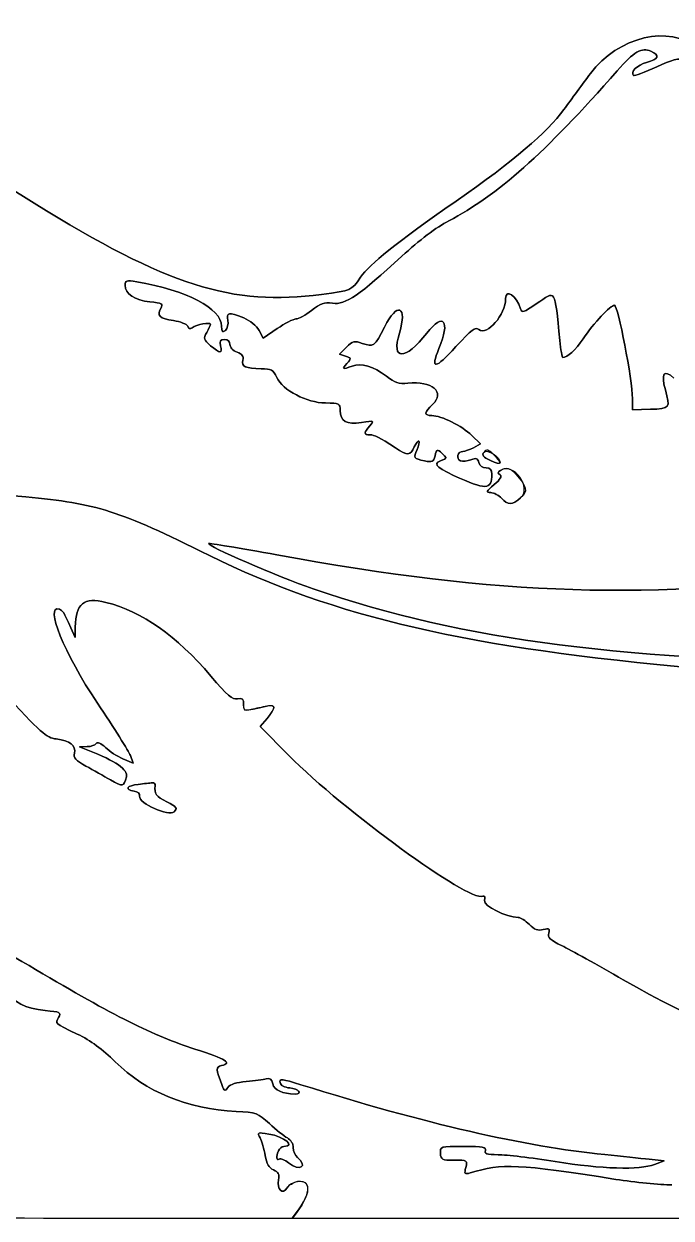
# Model space of a CAD drawing. Extents: x 0 to 106, y 0 to 59.
# Drawn here: x 57.43 to 67.78, y 0.03 to 19.12 of the extents above; entities that cross this region are included whole.
import ezdxf

# ---------------------------------------------------------------- set-up
doc = ezdxf.new("R2010")
doc.units = 0
doc.layers.get('0').update_dxf_attribs({"linetype": 'CONTINUOUS'})

msp = doc.modelspace()

# ---------------------------------------------------------------- linework, layer by layer
at = {"color": 7}
for p, q in [((61.187737, 14.219419), (61.253089, 14.092684)), ((61.253089, 14.092684), (61.187737, 14.219419)), ((61.253089, 14.092684), (61.477456, 14.246936)), ((61.477456, 14.246936), (61.253089, 14.092684)), ((62.586323, 13.948751), (62.474934, 13.837361)), ((62.474934, 13.837361), (62.586323, 13.948751)), ((62.474934, 13.837361), (62.571771, 13.80667)), ((62.571771, 13.80667), (62.474934, 13.837361)), ((67.159906, 12.946246), (67.159906, 13.131454)), ((67.159906, 13.131454), (67.159906, 12.946246)), ((67.446449, 12.957094), (67.159906, 12.946246)), ((67.159906, 12.946246), (67.446449, 12.957094)), ((64.589746, 12.539582), (64.731562, 12.402528)), ((64.731562, 12.402528), (64.589746, 12.539582)), ((64.731562, 12.402528), (64.617792, 12.343526)), ((64.617792, 12.343526), (64.731562, 12.402528)), ((58.246632, 9.307964), (58.178105, 9.462216)), ((58.178105, 9.462216), (58.246632, 9.307964)), ((58.249543, 9.475445), (58.246632, 9.307964)), ((58.246632, 9.307964), (58.249543, 9.475445)), ((61.205993, 7.883185), (61.316589, 8.014682)), ((61.316589, 8.014682), (61.205993, 7.883185)), ((61.663458, 7.423339), (61.205993, 7.883185)), ((61.205993, 7.883185), (61.663458, 7.423339)), ((58.437132, 7.563568), (58.318599, 7.561187)), ((58.318599, 7.561187), (58.437132, 7.563568)), ((58.318599, 7.561187), (58.45089, 7.508535)), ((58.45089, 7.508535), (58.318599, 7.561187)), ((59.176377, 7.301102), (59.012071, 7.369894)), ((59.012071, 7.369894), (59.176377, 7.301102)), ((59.13034, 7.422546), (59.176377, 7.301102)), ((59.176377, 7.301102), (59.13034, 7.422546)), ((67.424489, 0.96672), (67.667111, 0.939997)), ((67.667111, 0.939997), (67.424489, 0.96672)), ((67.667111, 0.939997), (67.512859, 0.883111)), ((67.512859, 0.883111), (67.667111, 0.939997)), ((58.911, 0.025598), (61.719549, 0.025598)), ((61.719549, 0.025598), (61.816916, 0.157096)), ((61.797866, 0.124816), (61.72537, 0.025598)), ((61.72537, 0.025598), (66.005265, 0.025598)), ((66.005265, 0.025598), (70.28516, 0.025598))]:
    msp.add_line(p, q, dxfattribs=at)
for points in [[(68.17564, 18.7213), (67.777442, 19.119497), (66.926279, 18.919472), (66.486542, 18.32416)], [(66.486542, 18.32416), (66.926279, 18.919472), (67.777442, 19.119497), (68.17564, 18.7213)], [(66.916225, 18.369933), (67.183983, 18.674733), (67.310453, 18.748552), (67.452534, 18.683993)], [(67.452534, 18.683993), (67.310453, 18.748552), (67.183983, 18.674733), (66.916225, 18.369933)], [(67.452534, 18.683993), (67.603347, 18.615202), (67.581122, 18.5562), (67.385066, 18.503548)], [(67.385066, 18.503548), (67.581122, 18.5562), (67.603347, 18.615202), (67.452534, 18.683993)], [(67.548049, 18.43211), (68.016096, 18.643512), (68.021652, 18.640602), (68.524889, 17.939986)], [(68.524889, 17.939986), (68.021652, 18.640602), (68.016096, 18.643512), (67.548049, 18.43211)], [(64.223298, 15.971488), (65.004348, 16.378152), (65.746238, 17.038816), (66.916225, 18.369933)], [(66.916225, 18.369933), (65.746238, 17.038816), (65.004348, 16.378152), (64.223298, 15.971488)], [(67.385066, 18.503548), (67.23346, 18.462537), (67.121806, 18.34956), (67.177633, 18.293469)], [(67.177633, 18.293469), (67.121806, 18.34956), (67.23346, 18.462537), (67.385066, 18.503548)], [(67.177633, 18.293469), (67.18848, 18.282621), (67.355168, 18.345063), (67.548049, 18.43211)], [(67.548049, 18.43211), (67.355168, 18.345063), (67.18848, 18.282621), (67.177633, 18.293469)], [(66.486542, 18.32416), (66.370654, 18.167527), (66.180948, 17.910353), (66.064796, 17.752661)], [(66.064796, 17.752661), (66.180948, 17.910353), (66.370654, 18.167527), (66.486542, 18.32416)], [(66.064796, 17.752661), (65.784074, 17.371132), (65.272106, 16.935893), (64.338127, 16.284225)], [(64.338127, 16.284225), (65.272106, 16.935893), (65.784074, 17.371132), (66.064796, 17.752661)], [(57.590995, 16.253269), (56.400372, 16.991985), (56.091603, 17.150735), (56.091603, 17.023999)], [(56.091603, 17.023999), (56.091603, 17.150735), (56.400372, 16.991985), (57.590995, 16.253269)], [(62.189184, 14.793829), (60.760171, 14.6028), (59.718243, 14.933529), (57.590995, 16.253269)], [(57.590995, 16.253269), (59.718243, 14.933529), (60.760171, 14.6028), (62.189184, 14.793829)], [(64.338127, 16.284225), (63.354408, 15.598161), (62.970233, 15.292039), (62.811219, 15.068202)], [(62.811219, 15.068202), (62.970233, 15.292039), (63.354408, 15.598161), (64.338127, 16.284225)], [(63.47347, 15.406074), (63.747578, 15.658486), (64.026713, 15.869094), (64.223298, 15.971488)], [(64.223298, 15.971488), (64.026713, 15.869094), (63.747578, 15.658486), (63.47347, 15.406074)], [(62.365132, 14.652013), (62.566215, 14.62529), (62.794815, 14.7806), (63.47347, 15.406074)], [(63.47347, 15.406074), (62.794815, 14.7806), (62.566215, 14.62529), (62.365132, 14.652013)], [(59.046202, 14.940937), (59.046202, 15.016873), (59.06684, 15.022693), (59.233527, 14.994912)], [(59.233527, 14.994912), (59.06684, 15.022693), (59.046202, 15.016873), (59.046202, 14.940937)], [(59.441225, 14.675825), (59.203365, 14.698844), (59.046202, 14.804148), (59.046202, 14.940937)], [(59.046202, 14.940937), (59.046202, 14.804148), (59.203365, 14.698844), (59.441225, 14.675825)], [(59.233527, 14.994912), (60.025159, 14.862091), (60.589515, 14.567611), (60.589515, 14.287682)], [(60.589515, 14.287682), (60.589515, 14.567611), (60.025159, 14.862091), (59.233527, 14.994912)], [(62.811219, 15.068202), (62.65829, 14.852566), (62.671784, 14.858652), (62.189184, 14.793829)], [(62.189184, 14.793829), (62.671784, 14.858652), (62.65829, 14.852566), (62.811219, 15.068202)], [(65.997857, 14.059347), (65.912397, 14.906541), (65.940707, 14.862621), (65.620561, 14.642488)], [(65.620561, 14.642488), (65.940707, 14.862621), (65.912397, 14.906541), (65.997857, 14.059347)], [(65.131612, 14.727154), (65.131612, 14.469186), (64.833427, 14.124434), (64.703781, 14.232119)], [(64.703781, 14.232119), (64.833427, 14.124434), (65.131612, 14.469186), (65.131612, 14.727154)], [(65.370001, 14.565229), (65.304914, 14.775044), (65.131612, 14.892783), (65.131612, 14.727154)], [(65.131612, 14.727154), (65.131612, 14.892783), (65.304914, 14.775044), (65.370001, 14.565229)], [(59.615849, 14.571315), (59.656595, 14.646985), (59.640456, 14.656775), (59.441225, 14.675825)], [(59.441225, 14.675825), (59.640456, 14.656775), (59.656595, 14.646985), (59.615849, 14.571315)], [(59.822224, 14.376052), (59.594947, 14.410184), (59.55182, 14.451194), (59.615849, 14.571315)], [(59.615849, 14.571315), (59.55182, 14.451194), (59.594947, 14.410184), (59.822224, 14.376052)], [(60.688469, 14.379492), (60.663598, 14.509138), (60.700904, 14.514694), (60.942998, 14.417857)], [(60.942998, 14.417857), (60.700904, 14.514694), (60.663598, 14.509138), (60.688469, 14.379492)], [(61.77908, 14.401188), (61.821414, 14.401188), (61.933332, 14.462571), (62.027524, 14.537713)], [(62.027524, 14.537713), (61.933332, 14.462571), (61.821414, 14.401188), (61.77908, 14.401188)], [(62.027524, 14.537713), (62.170134, 14.651219), (62.227019, 14.670269), (62.365132, 14.652013)], [(62.365132, 14.652013), (62.227019, 14.670269), (62.170134, 14.651219), (62.027524, 14.537713)], [(63.431931, 14.17444), (63.564751, 14.613383), (63.399122, 14.680852), (63.192748, 14.272071)], [(63.192748, 14.272071), (63.399122, 14.680852), (63.564751, 14.613383), (63.431931, 14.17444)], [(64.065342, 13.928642), (64.25055, 14.375523), (64.140219, 14.517075), (63.872461, 14.175498)], [(63.872461, 14.175498), (64.140219, 14.517075), (64.25055, 14.375523), (64.065342, 13.928642)], [(65.620561, 14.642488), (65.420007, 14.504375), (65.391697, 14.495644), (65.370001, 14.565229)], [(65.370001, 14.565229), (65.391697, 14.495644), (65.420007, 14.504375), (65.620561, 14.642488)], [(66.873362, 14.621585), (66.807481, 14.621585), (66.541575, 14.3361), (66.370919, 14.082101)], [(66.370919, 14.082101), (66.541575, 14.3361), (66.807481, 14.621585), (66.873362, 14.621585)], [(67.159906, 13.131454), (67.159906, 13.417203), (66.928395, 14.621585), (66.873362, 14.621585)], [(66.873362, 14.621585), (66.928395, 14.621585), (67.159906, 13.417203), (67.159906, 13.131454)], [(60.046855, 14.284242), (60.033891, 14.318373), (59.93282, 14.359648), (59.822224, 14.376052)], [(59.822224, 14.376052), (59.93282, 14.359648), (60.033891, 14.318373), (60.046855, 14.284242)], [(60.411451, 14.317844), (60.413832, 14.354886), (60.182322, 14.310436), (60.120674, 14.261753)], [(60.120674, 14.261753), (60.182322, 14.310436), (60.413832, 14.354886), (60.411451, 14.317844)], [(60.649575, 14.219684), (60.683707, 14.247994), (60.700375, 14.316786), (60.688469, 14.379492)], [(60.688469, 14.379492), (60.700375, 14.316786), (60.683707, 14.247994), (60.649575, 14.219684)], [(60.942998, 14.417857), (61.052271, 14.3742), (61.147785, 14.296677), (61.187737, 14.219419)], [(61.187737, 14.219419), (61.147785, 14.296677), (61.052271, 14.3742), (60.942998, 14.417857)], [(61.477456, 14.246936), (61.601016, 14.331867), (61.736482, 14.401188), (61.77908, 14.401188)], [(61.77908, 14.401188), (61.736482, 14.401188), (61.601016, 14.331867), (61.477456, 14.246936)], [(60.120674, 14.261753), (60.089189, 14.237146), (60.061936, 14.245348), (60.046855, 14.284242)], [(60.046855, 14.284242), (60.061936, 14.245348), (60.089189, 14.237146), (60.120674, 14.261753)], [(60.413832, 13.97468), (60.302178, 14.068872), (60.296886, 14.086863), (60.350861, 14.18423)], [(60.350861, 14.18423), (60.296886, 14.086863), (60.302178, 14.068872), (60.413832, 13.97468)], [(60.350861, 14.18423), (60.383405, 14.242967), (60.410657, 14.303027), (60.411451, 14.317844)], [(60.411451, 14.317844), (60.410657, 14.303027), (60.383405, 14.242967), (60.350861, 14.18423)], [(60.589515, 14.287682), (60.589515, 14.193226), (60.601421, 14.179732), (60.649575, 14.219684)], [(60.649575, 14.219684), (60.601421, 14.179732), (60.589515, 14.193226), (60.589515, 14.287682)], [(63.192748, 14.272071), (63.034527, 13.95854), (63.019975, 13.947692), (62.839265, 14.010663)], [(62.839265, 14.010663), (63.019975, 13.947692), (63.034527, 13.95854), (63.192748, 14.272071)], [(63.872461, 14.175498), (63.524535, 13.731528), (63.297522, 13.730999), (63.431931, 14.17444)], [(63.431931, 14.17444), (63.297522, 13.730999), (63.524535, 13.731528), (63.872461, 14.175498)], [(64.703781, 14.232119), (64.645573, 14.280273), (64.592127, 14.240586), (64.33654, 13.95907)], [(64.33654, 13.95907), (64.592127, 14.240586), (64.645573, 14.280273), (64.703781, 14.232119)], [(60.573905, 13.972828), (60.605919, 13.845034), (60.567555, 13.845563), (60.413832, 13.97468)], [(60.413832, 13.97468), (60.567555, 13.845563), (60.605919, 13.845034), (60.573905, 13.972828)], [(60.635023, 14.073634), (60.566761, 14.073634), (60.553796, 14.052203), (60.573905, 13.972828)], [(60.573905, 13.972828), (60.553796, 14.052203), (60.566761, 14.073634), (60.635023, 14.073634)], [(60.721807, 13.99373), (60.721807, 14.043736), (60.689263, 14.073634), (60.635023, 14.073634)], [(60.635023, 14.073634), (60.689263, 14.073634), (60.721807, 14.043736), (60.721807, 13.99373)], [(60.8369, 13.87017), (60.771284, 13.89504), (60.721807, 13.948222), (60.721807, 13.99373)], [(60.721807, 13.99373), (60.721807, 13.948222), (60.771284, 13.89504), (60.8369, 13.87017)], [(62.839265, 14.010663), (62.712265, 14.054849), (62.686336, 14.048499), (62.586323, 13.948751)], [(62.586323, 13.948751), (62.686336, 14.048499), (62.712265, 14.054849), (62.839265, 14.010663)], [(64.33654, 13.95907), (64.002636, 13.591564), (63.921938, 13.582568), (64.065342, 13.928642)], [(64.065342, 13.928642), (63.921938, 13.582568), (64.002636, 13.591564), (64.33654, 13.95907)], [(66.044423, 13.783916), (66.034105, 13.783916), (66.012938, 13.90774), (65.997857, 14.059347)], [(65.997857, 14.059347), (66.012938, 13.90774), (66.034105, 13.783916), (66.044423, 13.783916)], [(66.370919, 14.082101), (66.251857, 13.90483), (66.1193, 13.783916), (66.044423, 13.783916)], [(66.044423, 13.783916), (66.1193, 13.783916), (66.251857, 13.90483), (66.370919, 14.082101)], [(60.930033, 13.741847), (60.946173, 13.80323), (60.920508, 13.83842), (60.8369, 13.87017)], [(60.8369, 13.87017), (60.920508, 13.83842), (60.946173, 13.80323), (60.930033, 13.741847)], [(62.571771, 13.80667), (62.664111, 13.777301), (62.664904, 13.772009), (62.592409, 13.691576)], [(62.592409, 13.691576), (62.664904, 13.772009), (62.664111, 13.777301), (62.571771, 13.80667)], [(61.221604, 13.60638), (60.972631, 13.607703), (60.903311, 13.639982), (60.930033, 13.741847)], [(60.930033, 13.741847), (60.903311, 13.639982), (60.972631, 13.607703), (61.221604, 13.60638)], [(61.47137, 13.466416), (61.412897, 13.589447), (61.383793, 13.605587), (61.221604, 13.60638)], [(61.221604, 13.60638), (61.383793, 13.605587), (61.412897, 13.589447), (61.47137, 13.466416)], [(62.592409, 13.691576), (62.506419, 13.596591), (62.520707, 13.589447), (62.678398, 13.649243)], [(62.678398, 13.649243), (62.520707, 13.589447), (62.506419, 13.596591), (62.592409, 13.691576)], [(62.678398, 13.649243), (62.82339, 13.704541), (63.019181, 13.645803), (63.225556, 13.485201)], [(63.225556, 13.485201), (63.019181, 13.645803), (62.82339, 13.704541), (62.678398, 13.649243)], [(67.819246, 13.455303), (67.663407, 13.604528), (67.612343, 13.53362), (67.685632, 13.269566)], [(67.685632, 13.269566), (67.612343, 13.53362), (67.663407, 13.604528), (67.819246, 13.455303)], [(62.251361, 13.058429), (61.951059, 13.061075), (61.569266, 13.261099), (61.47137, 13.466416)], [(61.47137, 13.466416), (61.569266, 13.261099), (61.951059, 13.061075), (62.251361, 13.058429)], [(63.225556, 13.485201), (63.360229, 13.380426), (63.421876, 13.360847), (63.569249, 13.376193)], [(63.569249, 13.376193), (63.421876, 13.360847), (63.360229, 13.380426), (63.225556, 13.485201)], [(63.569249, 13.376193), (63.953953, 13.415881), (64.169853, 13.228556), (63.962949, 13.034087)], [(63.962949, 13.034087), (64.169853, 13.228556), (63.953953, 13.415881), (63.569249, 13.376193)], [(67.685632, 13.269566), (67.767653, 12.975085), (67.76289, 12.969264), (67.446449, 12.957094)], [(67.446449, 12.957094), (67.76289, 12.969264), (67.767653, 12.975085), (67.685632, 13.269566)], [(62.485782, 12.940425), (62.485517, 13.050756), (62.474405, 13.056312), (62.251361, 13.058429)], [(62.251361, 13.058429), (62.474405, 13.056312), (62.485517, 13.050756), (62.485782, 12.940425)], [(63.962949, 13.034087), (63.826424, 12.906029), (63.823513, 12.85814), (63.951836, 12.856817)], [(63.951836, 12.856817), (63.823513, 12.85814), (63.826424, 12.906029), (63.962949, 13.034087)], [(62.826829, 12.74675), (62.582354, 12.710238), (62.485782, 12.765006), (62.485782, 12.940425)], [(62.485782, 12.940425), (62.485782, 12.765006), (62.582354, 12.710238), (62.826829, 12.74675)], [(63.951836, 12.856817), (64.103707, 12.855229), (64.43179, 12.692246), (64.589746, 12.539582)], [(64.589746, 12.539582), (64.43179, 12.692246), (64.103707, 12.855229), (63.951836, 12.856817)], [(62.959385, 12.693304), (63.034527, 12.776383), (63.031616, 12.777442), (62.826829, 12.74675)], [(62.826829, 12.74675), (63.031616, 12.777442), (63.034527, 12.776383), (62.959385, 12.693304)], [(62.95965, 12.548577), (62.862283, 12.549371), (62.862283, 12.585884), (62.959385, 12.693304)], [(62.959385, 12.693304), (62.862283, 12.585884), (62.862283, 12.549371), (62.95965, 12.548577)], [(63.371076, 12.339821), (63.107816, 12.512859), (63.03876, 12.547784), (62.95965, 12.548577)], [(62.95965, 12.548577), (63.03876, 12.547784), (63.107816, 12.512859), (63.371076, 12.339821)], [(63.745726, 12.450152), (63.733555, 12.462323), (63.699953, 12.420255), (63.670849, 12.35649)], [(63.670849, 12.35649), (63.699953, 12.420255), (63.733555, 12.462323), (63.745726, 12.450152)], [(63.71477, 12.31204), (63.743874, 12.376069), (63.757897, 12.438246), (63.745726, 12.450152)], [(63.745726, 12.450152), (63.757897, 12.438246), (63.743874, 12.376069), (63.71477, 12.31204)], [(55.364, 12.260976), (56.274959, 11.693974), (56.386614, 11.656403), (57.456852, 11.556126)], [(57.456852, 11.556126), (56.386614, 11.656403), (56.274959, 11.693974), (55.364, 12.260976)], [(63.670849, 12.35649), (63.606555, 12.214938), (63.564751, 12.212822), (63.371076, 12.339821)], [(63.371076, 12.339821), (63.564751, 12.212822), (63.606555, 12.214938), (63.670849, 12.35649)], [(63.836213, 12.132917), (63.656032, 12.171547), (63.652857, 12.176044), (63.71477, 12.31204)], [(63.71477, 12.31204), (63.652857, 12.176044), (63.656032, 12.171547), (63.836213, 12.132917)], [(64.118788, 12.250921), (64.033857, 12.323682), (64.029094, 12.322359), (64.002372, 12.215203)], [(64.002372, 12.215203), (64.029094, 12.322359), (64.033857, 12.323682), (64.118788, 12.250921)], [(64.151332, 12.157788), (64.19049, 12.169694), (64.180701, 12.198005), (64.118788, 12.250921)], [(64.118788, 12.250921), (64.180701, 12.198005), (64.19049, 12.169694), (64.151332, 12.157788)], [(64.447665, 12.284524), (64.365115, 12.284524), (64.332307, 12.163609), (64.407184, 12.135034)], [(64.407184, 12.135034), (64.332307, 12.163609), (64.365115, 12.284524), (64.447665, 12.284524)], [(64.617792, 12.343526), (64.55535, 12.310982), (64.478621, 12.284524), (64.447665, 12.284524)], [(64.447665, 12.284524), (64.478621, 12.284524), (64.55535, 12.310982), (64.617792, 12.343526)], [(64.890048, 12.138474), (64.768604, 12.196417), (64.746908, 12.224199), (64.786331, 12.271559)], [(64.786331, 12.271559), (64.746908, 12.224199), (64.768604, 12.196417), (64.890048, 12.138474)], [(64.786331, 12.271559), (64.836073, 12.331619), (65.043241, 12.194301), (65.043241, 12.101167)], [(64.939789, 12.234253), (64.854064, 12.314686), (64.827341, 12.321036), (64.786331, 12.271559)], [(64.890048, 12.138474), (65.067318, 12.054072), (65.088485, 12.094553), (64.939789, 12.234253)], [(64.002372, 12.215203), (63.977501, 12.116513), (63.958186, 12.106988), (63.836213, 12.132917)], [(63.836213, 12.132917), (63.958186, 12.106988), (63.977501, 12.116513), (64.002372, 12.215203)], [(64.300292, 11.900878), (63.987555, 12.045605), (63.957128, 12.097992), (64.151332, 12.157788)], [(64.151332, 12.157788), (63.957128, 12.097992), (63.987555, 12.045605), (64.300292, 11.900878)], [(64.407184, 12.135034), (64.442109, 12.12154), (64.518309, 12.128684), (64.576252, 12.150645)], [(64.576252, 12.150645), (64.518309, 12.128684), (64.442109, 12.12154), (64.407184, 12.135034)], [(64.576252, 12.150645), (64.662771, 12.183453), (64.68579, 12.175251), (64.704046, 12.105401)], [(64.704046, 12.105401), (64.68579, 12.175251), (64.662771, 12.183453), (64.576252, 12.150645)], [(64.704046, 12.105401), (64.717275, 12.05513), (64.764371, 12.01994), (64.81861, 12.01994)], [(64.81861, 12.01994), (64.764371, 12.01994), (64.717275, 12.05513), (64.704046, 12.105401)], [(65.043241, 12.101167), (65.043241, 12.081588), (64.97445, 12.098257), (64.890048, 12.138474)], [(65.371853, 11.54131), (65.559443, 11.704293), (65.259406, 12.113603), (65.049591, 11.980782)], [(65.049591, 11.980782), (65.144047, 12.040313), (65.197758, 12.027349), (65.294595, 11.920722)], [(64.910421, 11.920722), (64.908568, 11.663547), (64.81861, 11.660637), (64.300292, 11.900878)], [(64.300292, 11.900878), (64.81861, 11.660637), (64.908568, 11.663547), (64.910421, 11.920722)], [(64.81861, 12.01994), (64.885285, 12.01994), (64.91095, 11.992159), (64.910421, 11.920722)], [(64.910421, 11.920722), (64.91095, 11.992159), (64.885285, 12.01994), (64.81861, 12.01994)], [(64.947727, 11.752447), (65.047475, 11.837643), (65.077637, 11.888443), (65.042183, 11.910403)], [(65.042183, 11.910403), (65.077637, 11.888443), (65.047475, 11.837643), (64.947727, 11.752447)], [(65.042183, 11.910403), (65.00276, 11.934745), (65.004612, 11.952207), (65.049591, 11.980782)], [(65.049591, 11.980782), (65.004612, 11.952207), (65.00276, 11.934745), (65.042183, 11.910403)], [(65.294595, 11.920722), (65.47557, 11.72202), (65.491445, 11.645026), (65.371853, 11.54131)], [(64.893223, 11.624918), (64.811731, 11.626506), (64.818081, 11.641322), (64.947727, 11.752447)], [(64.947727, 11.752447), (64.818081, 11.641322), (64.811731, 11.626506), (64.893223, 11.624918)], [(57.456852, 11.556126), (58.604613, 11.448441), (58.931373, 11.344195), (60.396105, 10.619767)], [(60.396105, 10.619767), (58.931373, 11.344195), (58.604613, 11.448441), (57.456852, 11.556126)], [(65.065466, 11.53496), (65.021545, 11.583378), (64.944023, 11.62386), (64.893223, 11.624918)], [(64.893223, 11.624918), (64.944023, 11.62386), (65.021545, 11.583378), (65.065466, 11.53496)], [(65.371853, 11.54131), (65.236651, 11.42357), (65.167331, 11.422247), (65.065466, 11.53496)], [(65.065466, 11.53496), (65.167331, 11.422247), (65.236651, 11.42357), (65.371853, 11.54131)], [(62.051072, 10.087426), (61.473487, 10.286392), (60.345834, 10.776665), (60.382347, 10.813177)], [(60.382347, 10.813177), (60.345834, 10.776665), (61.473487, 10.286392), (62.051072, 10.087426)], [(60.382347, 10.813177), (60.390019, 10.82085), (60.88135, 10.7383), (61.474281, 10.629557)], [(61.474281, 10.629557), (60.88135, 10.7383), (60.390019, 10.82085), (60.382347, 10.813177)], [(60.396105, 10.619767), (62.389738, 9.633931), (64.560642, 9.13334), (68.218238, 8.815575)], [(68.218238, 8.815575), (64.560642, 9.13334), (62.389738, 9.633931), (60.396105, 10.619767)], [(61.474281, 10.629557), (65.044564, 9.974449), (67.424489, 9.900895), (70.775962, 10.341955)], [(70.775962, 10.341955), (67.424489, 9.900895), (65.044564, 9.974449), (61.474281, 10.629557)], [(58.737434, 9.870468), (58.386861, 9.960691), (58.255893, 9.854593), (58.249543, 9.475445)], [(58.249543, 9.475445), (58.255893, 9.854593), (58.386861, 9.960691), (58.737434, 9.870468)], [(71.194797, 8.913736), (67.109106, 8.917969), (64.458777, 9.258223), (62.051072, 10.087426)], [(62.051072, 10.087426), (64.458777, 9.258223), (67.109106, 8.917969), (71.194797, 8.913736)], [(57.995543, 9.760931), (57.751862, 9.842422), (58.072007, 9.051848), (58.604613, 8.258363)], [(58.604613, 8.258363), (58.072007, 9.051848), (57.751862, 9.842422), (57.995543, 9.760931)], [(58.178105, 9.462216), (58.063541, 9.71992), (58.049518, 9.742939), (57.995543, 9.760931)], [(57.995543, 9.760931), (58.049518, 9.742939), (58.063541, 9.71992), (58.178105, 9.462216)], [(60.417271, 8.69175), (59.861647, 9.344212), (59.328777, 9.718333), (58.737434, 9.870468)], [(58.737434, 9.870468), (59.328777, 9.718333), (59.861647, 9.344212), (60.417271, 8.69175)], [(60.842456, 8.328478), (60.761759, 8.313132), (60.681061, 8.381924), (60.417271, 8.69175)], [(60.417271, 8.69175), (60.681061, 8.381924), (60.761759, 8.313132), (60.842456, 8.328478)], [(57.945537, 7.68607), (57.782024, 7.708031), (57.711116, 7.771002), (57.063152, 8.469765)], [(57.063152, 8.469765), (57.711116, 7.771002), (57.782024, 7.708031), (57.945537, 7.68607)], [(58.604613, 8.258363), (58.868402, 7.865193), (59.10494, 7.489221), (59.13034, 7.422546)], [(59.13034, 7.422546), (59.10494, 7.489221), (58.868402, 7.865193), (58.604613, 8.258363)], [(60.942204, 8.238255), (60.942204, 8.328213), (60.924477, 8.344353), (60.842456, 8.328478)], [(60.842456, 8.328478), (60.924477, 8.344353), (60.942204, 8.328213), (60.942204, 8.237991)], [(60.942204, 8.237991), (60.942204, 8.119987), (60.915481, 8.121574), (61.328231, 8.215236)], [(61.041423, 8.151737), (60.959138, 8.132951), (60.942204, 8.147768), (60.942204, 8.238255)], [(61.316589, 8.014682), (61.467931, 8.194334), (61.459199, 8.245663), (61.284045, 8.206505)], [(61.328231, 8.215236), (61.457612, 8.244605), (61.453908, 8.177666), (61.316589, 8.014682)], [(61.284045, 8.206505), (61.2052, 8.188778), (61.096192, 8.163907), (61.041423, 8.151737)], [(58.234991, 7.459058), (58.265153, 7.579443), (58.166993, 7.656437), (57.945537, 7.68607)], [(57.945537, 7.68607), (58.166993, 7.656437), (58.265153, 7.579443), (58.234991, 7.459058)], [(58.731348, 7.550075), (58.657265, 7.620983), (58.604084, 7.644266), (58.585299, 7.613839)], [(58.585299, 7.613839), (58.604084, 7.644266), (58.657265, 7.620983), (58.731348, 7.550075)], [(58.41967, 7.252948), (58.253247, 7.345023), (58.216734, 7.385769), (58.234991, 7.459058)], [(58.234991, 7.459058), (58.216734, 7.385769), (58.253247, 7.345023), (58.41967, 7.252948)], [(58.585299, 7.613839), (58.569159, 7.587645), (58.502484, 7.564891), (58.437132, 7.563568)], [(58.437132, 7.563568), (58.502484, 7.564891), (58.569159, 7.587645), (58.585299, 7.613839)], [(58.45089, 7.508535), (58.900417, 7.329677), (59.09515, 7.19474), (59.06684, 7.082027)], [(59.06684, 7.082027), (59.09515, 7.19474), (58.900417, 7.329677), (58.45089, 7.508535)], [(59.012071, 7.369894), (58.921584, 7.407729), (58.795377, 7.488691), (58.731348, 7.550075)], [(58.731348, 7.550075), (58.795377, 7.488691), (58.921584, 7.407729), (59.012071, 7.369894)], [(64.764371, 5.171209), (64.536829, 5.08813), (62.554309, 6.528255), (61.663458, 7.423339)], [(61.663458, 7.423339), (62.554309, 6.528255), (64.536829, 5.08813), (64.764371, 5.171209)], [(58.811517, 7.033079), (58.710182, 7.091023), (58.533705, 7.189977), (58.41967, 7.252948)], [(58.41967, 7.252948), (58.533705, 7.189977), (58.710182, 7.091023), (58.811517, 7.033079)], [(59.06684, 7.082027), (59.026094, 6.920102), (59.013923, 6.917721), (58.811517, 7.033079)], [(58.811517, 7.033079), (59.013923, 6.917721), (59.026094, 6.920102), (59.06684, 7.082027)], [(59.189342, 6.852634), (59.032708, 6.874859), (59.073719, 6.941798), (59.255487, 6.960848)], [(59.255487, 6.960848), (59.073719, 6.941798), (59.032708, 6.874859), (59.189342, 6.852634)], [(59.255487, 6.960848), (59.346504, 6.970373), (59.446516, 6.981486), (59.478002, 6.985454)], [(59.478002, 6.985454), (59.446516, 6.981486), (59.346504, 6.970373), (59.255487, 6.960848)], [(59.478002, 6.985454), (59.509487, 6.989423), (59.531712, 6.967992), (59.528008, 6.93783)], [(59.528008, 6.93783), (59.531712, 6.967992), (59.509487, 6.989423), (59.478002, 6.985454)], [(59.528008, 6.93783), (59.511339, 6.809771), (59.540443, 6.76929), (59.713216, 6.681184)], [(59.713216, 6.681184), (59.540443, 6.76929), (59.511339, 6.809771), (59.528008, 6.93783)], [(59.277712, 6.770348), (59.284327, 6.811888), (59.249667, 6.844167), (59.189342, 6.852634)], [(59.189342, 6.852634), (59.249667, 6.844167), (59.284327, 6.811888), (59.277712, 6.770348)], [(59.830162, 6.523228), (59.746289, 6.43962), (59.259721, 6.657372), (59.277712, 6.770348)], [(59.277712, 6.770348), (59.259721, 6.657372), (59.746289, 6.43962), (59.830162, 6.523228)], [(59.713216, 6.681184), (59.873818, 6.599428), (59.887576, 6.580642), (59.830162, 6.523228)], [(59.830162, 6.523228), (59.887576, 6.580642), (59.873818, 6.599428), (59.713216, 6.681184)], [(55.297854, 5.270427), (56.037628, 4.889692), (57.080615, 4.318193), (57.615602, 4.000429)], [(57.615602, 4.000429), (57.080615, 4.318193), (56.037628, 4.889692), (55.297854, 5.270427)], [(64.793475, 5.10374), (64.807498, 5.157979), (64.79665, 5.18285), (64.764371, 5.171209)], [(64.764371, 5.171209), (64.79665, 5.18285), (64.807498, 5.157979), (64.793475, 5.10374)], [(65.333489, 4.832013), (65.142989, 4.832013), (64.77125, 5.019073), (64.793475, 5.10374)], [(64.793475, 5.10374), (64.77125, 5.019073), (65.142989, 4.832013), (65.333489, 4.832013)], [(65.510759, 4.721682), (65.449905, 4.782272), (65.370266, 4.832013), (65.333489, 4.832013)], [(65.333489, 4.832013), (65.370266, 4.832013), (65.449905, 4.782272), (65.510759, 4.721682)], [(65.734068, 4.639397), (65.648607, 4.617965), (65.594368, 4.637809), (65.510759, 4.721682)], [(65.510759, 4.721682), (65.594368, 4.637809), (65.648607, 4.617965), (65.734068, 4.639397)], [(65.819792, 4.582776), (65.843076, 4.655801), (65.830905, 4.663738), (65.734068, 4.639397)], [(65.734068, 4.639397), (65.830905, 4.663738), (65.843076, 4.655801), (65.819792, 4.582776)], [(66.033046, 4.379841), (65.837255, 4.475884), (65.797832, 4.513455), (65.819792, 4.582776)], [(65.819792, 4.582776), (65.797832, 4.513455), (65.837255, 4.475884), (66.033046, 4.379841)], [(67.012533, 3.836652), (66.605869, 4.070543), (66.165073, 4.315283), (66.033046, 4.379841)], [(66.033046, 4.379841), (66.165073, 4.315283), (66.605869, 4.070543), (67.012533, 3.836652)], [(57.615602, 4.000429), (58.852527, 3.266211), (59.508958, 2.937863), (60.159038, 2.728049)], [(60.159038, 2.728049), (59.508958, 2.937863), (58.852527, 3.266211), (57.615602, 4.000429)], [(69.20037, 2.95903), (69.108824, 2.795253), (68.161881, 3.17493), (67.012533, 3.836652)], [(67.012533, 3.836652), (68.161881, 3.17493), (69.108824, 2.795253), (69.20037, 2.95903)], [(57.765885, 3.344792), (57.460556, 3.372309), (57.222167, 3.494017), (57.202058, 3.632658)], [(57.202058, 3.632658), (57.222167, 3.494017), (57.460556, 3.372309), (57.765885, 3.344792)], [(57.982578, 3.234725), (58.025176, 3.314629), (58.00983, 3.322567), (57.765885, 3.344792)], [(57.765885, 3.344792), (58.00983, 3.322567), (58.025176, 3.314629), (57.982578, 3.234725)], [(58.281293, 2.96829), (57.903468, 3.149265), (57.925958, 3.129157), (57.982578, 3.234725)], [(57.982578, 3.234725), (57.925958, 3.129157), (57.903468, 3.149265), (58.281293, 2.96829)], [(58.889834, 2.523791), (58.687428, 2.726197), (58.499044, 2.86378), (58.281293, 2.96829)], [(58.281293, 2.96829), (58.499044, 2.86378), (58.687428, 2.726197), (58.889834, 2.523791)], [(60.159038, 2.728049), (60.672594, 2.56242), (60.760436, 2.50818), (60.588192, 2.463201)], [(60.588192, 2.463201), (60.760436, 2.50818), (60.672594, 2.56242), (60.159038, 2.728049)], [(60.821025, 1.7311), (60.04077, 1.769994), (59.367406, 2.046218), (58.889834, 2.523791)], [(58.889834, 2.523791), (59.367406, 2.046218), (60.04077, 1.769994), (60.821025, 1.7311)], [(60.588192, 2.463201), (60.496382, 2.439389), (60.496911, 2.413195), (60.596923, 2.14676)], [(60.596923, 2.14676), (60.496911, 2.413195), (60.496382, 2.439389), (60.588192, 2.463201)], [(60.596923, 2.14676), (60.632907, 2.050452), (60.641373, 2.047541), (60.69085, 2.115275)], [(60.69085, 2.115275), (60.641373, 2.047541), (60.632907, 2.050452), (60.596923, 2.14676)], [(60.69085, 2.115275), (60.72604, 2.163693), (60.828963, 2.196766), (60.984537, 2.209731)], [(60.984537, 2.209731), (60.828963, 2.196766), (60.72604, 2.163693), (60.69085, 2.115275)], [(60.984537, 2.209731), (61.1163, 2.220843), (61.259175, 2.240952), (61.302302, 2.25471)], [(61.302302, 2.25471), (61.259175, 2.240952), (61.1163, 2.220843), (60.984537, 2.209731)], [(61.302302, 2.25471), (61.358922, 2.272701), (61.387762, 2.249683), (61.407341, 2.171631)], [(61.407341, 2.171631), (61.387762, 2.249683), (61.358922, 2.272701), (61.302302, 2.25471)], [(61.407341, 2.171631), (61.433006, 2.070031), (61.565297, 2.009971), (61.76347, 2.009971)], [(61.763735, 2.009971), (61.565297, 2.009971), (61.433006, 2.070031), (61.407341, 2.171631)], [(61.524551, 2.193327), (61.512381, 2.25762), (61.551804, 2.253651), (61.854751, 2.158931)], [(61.854751, 2.158931), (61.551804, 2.253651), (61.512381, 2.25762), (61.524551, 2.193327)], [(61.681185, 2.106279), (61.590433, 2.11501), (61.533283, 2.14676), (61.524551, 2.193327)], [(61.524551, 2.193327), (61.533283, 2.14676), (61.590433, 2.11501), (61.681185, 2.106279)], [(61.76347, 2.009971), (61.889147, 2.009971), (61.818239, 2.09305), (61.681185, 2.106279)], [(61.681185, 2.106279), (61.818239, 2.09305), (61.889147, 2.009971), (61.763735, 2.009971)], [(61.854751, 2.158931), (63.866111, 1.530546), (65.41551, 1.174417), (66.71911, 1.040803)], [(66.71911, 1.040803), (65.41551, 1.174417), (63.866111, 1.530546), (61.854751, 2.158931)], [(61.353895, 1.536367), (61.168687, 1.707023), (61.146991, 1.71496), (60.821025, 1.7311)], [(60.821025, 1.7311), (61.146991, 1.71496), (61.168687, 1.707023), (61.353895, 1.536367)], [(61.641497, 1.307767), (61.589374, 1.335548), (61.459993, 1.438471), (61.353895, 1.536367)], [(61.353895, 1.536367), (61.459993, 1.438471), (61.589374, 1.335548), (61.641497, 1.307767)], [(61.205464, 1.306709), (61.156252, 1.398784), (61.160485, 1.400636), (61.346223, 1.369944)], [(61.346223, 1.369944), (61.160485, 1.400636), (61.156252, 1.398784), (61.205464, 1.306709)], [(61.346223, 1.369944), (61.591226, 1.329463), (61.78252, 1.172036), (61.586464, 1.172036)], [(61.586464, 1.172036), (61.78252, 1.172036), (61.591226, 1.329463), (61.346223, 1.369944)], [(61.287485, 1.02678), (61.270287, 1.128644), (61.23351, 1.254586), (61.205464, 1.306709)], [(61.205464, 1.306709), (61.23351, 1.254586), (61.270287, 1.128644), (61.287485, 1.02678)], [(61.586464, 1.172036), (61.552597, 1.172036), (61.51291, 1.140551), (61.498093, 1.102186)], [(61.498093, 1.102186), (61.51291, 1.140551), (61.552597, 1.172036), (61.586464, 1.172036)], [(61.735953, 1.15378), (61.735953, 1.214369), (61.696795, 1.278134), (61.641497, 1.307767)], [(61.641497, 1.307767), (61.696795, 1.278134), (61.735953, 1.214369), (61.735953, 1.15378)], [(61.802099, 0.995559), (61.765851, 1.025722), (61.735953, 1.096894), (61.735953, 1.15378)], [(61.735953, 1.15378), (61.735953, 1.096894), (61.765851, 1.025722), (61.802099, 0.995559)], [(64.457454, 1.172036), (64.085186, 1.172036), (64.08254, 1.171242), (64.08889, 1.061705)], [(64.08889, 1.061705), (64.08254, 1.171242), (64.085186, 1.172036), (64.457454, 1.172036)], [(64.806969, 1.10589), (64.828135, 1.161453), (64.772573, 1.172036), (64.457454, 1.172036)], [(64.457454, 1.172036), (64.772573, 1.172036), (64.828135, 1.161453), (64.806969, 1.10589)], [(61.420041, 0.797122), (61.346752, 0.829136), (61.309975, 0.892636), (61.287485, 1.02678)], [(61.287485, 1.02678), (61.309975, 0.892636), (61.346752, 0.829136), (61.420041, 0.797122)], [(61.498093, 1.102186), (61.459729, 1.002174), (61.465285, 0.942643), (61.510264, 0.970424)], [(61.510264, 0.970424), (61.465285, 0.942643), (61.459729, 1.002174), (61.498093, 1.102186)], [(61.510264, 0.970424), (61.531695, 0.983653), (61.599428, 0.955078), (61.660547, 0.906924)], [(61.660547, 0.906924), (61.599428, 0.955078), (61.531695, 0.983653), (61.510264, 0.970424)], [(61.660547, 0.906924), (61.839405, 0.76643), (61.975666, 0.851891), (61.802099, 0.995559)], [(61.802099, 0.995559), (61.975666, 0.851891), (61.839405, 0.76643), (61.660547, 0.906924)], [(64.08889, 1.061705), (64.094711, 0.96037), (64.112174, 0.951638), (64.309552, 0.951638)], [(64.309552, 0.951638), (64.112174, 0.951638), (64.094711, 0.96037), (64.08889, 1.061705)], [(65.011756, 1.03948), (64.825225, 1.039745), (64.786331, 1.052445), (64.806969, 1.10589)], [(64.806969, 1.10589), (64.786331, 1.052445), (64.825225, 1.039745), (65.011756, 1.03948)], [(65.925361, 0.929413), (65.549389, 0.989738), (65.138227, 1.039215), (65.011756, 1.03948)], [(65.011756, 1.03948), (65.138227, 1.039215), (65.549389, 0.989738), (65.925361, 0.929413)], [(66.71911, 1.040803), (66.973639, 1.014874), (67.291139, 0.981272), (67.424489, 0.96672)], [(67.424489, 0.96672), (67.291139, 0.981272), (66.973639, 1.014874), (66.71911, 1.040803)], [(61.498358, 0.635726), (61.516614, 0.72833), (61.50021, 0.762462), (61.420041, 0.797122)], [(61.420041, 0.797122), (61.50021, 0.762462), (61.516614, 0.72833), (61.498358, 0.635726)], [(64.309552, 0.951638), (64.518838, 0.951638), (64.523071, 0.948993), (64.494496, 0.835486)], [(64.494496, 0.835486), (64.523071, 0.948993), (64.518838, 0.951638), (64.309552, 0.951638)], [(64.494496, 0.835486), (64.468302, 0.730447), (64.474917, 0.722509), (64.566992, 0.749762)], [(64.566992, 0.749762), (64.474917, 0.722509), (64.468302, 0.730447), (64.494496, 0.835486)], [(64.566992, 0.749762), (65.082929, 0.902955), (65.323699, 0.892107), (66.895322, 0.645251)], [(66.895322, 0.645251), (65.323699, 0.892107), (65.082929, 0.902955), (64.566992, 0.749762)], [(67.512859, 0.883111), (67.269178, 0.792889), (66.667252, 0.810616), (65.925361, 0.929413)], [(65.925361, 0.929413), (66.667252, 0.810616), (67.269178, 0.792889), (67.512859, 0.883111)], [(61.635412, 0.507139), (61.564504, 0.393368), (61.46846, 0.483591), (61.498358, 0.635726)], [(61.498358, 0.635726), (61.46846, 0.483591), (61.564504, 0.393368), (61.635412, 0.507139)], [(61.953176, 0.562172), (61.903434, 0.651072), (61.703674, 0.616412), (61.635412, 0.507139)], [(61.635412, 0.507139), (61.662928, 0.55106), (61.737276, 0.597097), (61.800512, 0.609268)], [(61.800512, 0.609268), (62.020909, 0.651337), (62.019586, 0.427235), (61.797866, 0.124816)], [(66.895322, 0.645251), (67.198535, 0.597626), (67.600436, 0.557674), (67.78829, 0.556616)], [(67.78829, 0.556616), (67.600436, 0.557674), (67.198535, 0.597626), (66.895322, 0.645251)], [(61.816916, 0.157096), (61.951853, 0.339922), (61.999213, 0.480151), (61.953176, 0.562172)], [(56.047418, 0.091744), (56.095308, 0.034064), (56.46837, 0.025598), (58.911, 0.025598)]]:
    msp.add_open_spline(points, degree=3, dxfattribs=at)

doc.saveas('drawing.dxf')
